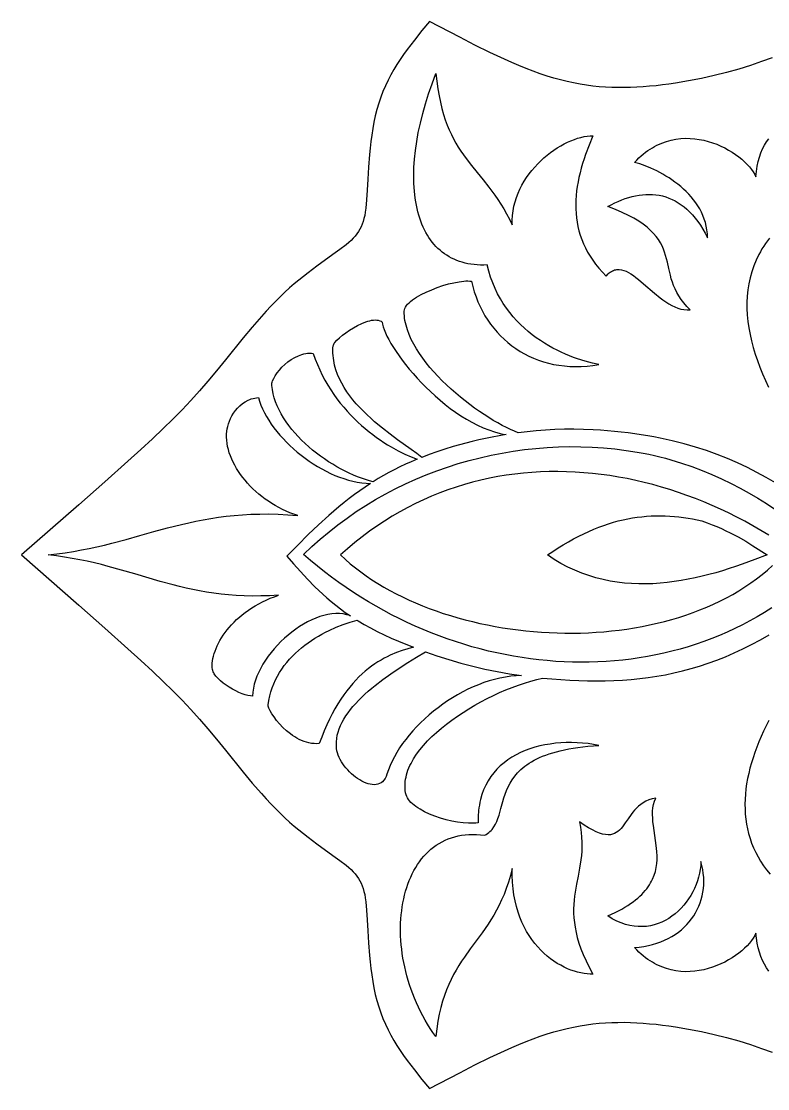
# Model space of a CAD drawing. Extents: x 1205 to 1306, y 664 to 686.
# Drawn here: x 1205.32 to 1220.69, y 663.79 to 685.79 of the extents above; entities that cross this region are included whole.
import ezdxf

# ---------------------------------------------------------------- set-up
doc = ezdxf.new("R2010")
doc.units = 0
doc.layers.add('LAYER_1', color=18, linetype='CONTINUOUS')

msp = doc.modelspace()

# ---------------------------------------------------------------- linework, layer by layer
at = {"layer": 'LAYER_1'}
for points in [[(1220.79, 685.04), (1220.568, 684.96), (1220.338, 684.882), (1220.097, 684.808), (1219.848, 684.738), (1219.591, 684.673), (1219.328, 684.615), (1219.062, 684.562), (1218.794, 684.517), (1218.66, 684.498), (1218.527, 684.48), (1218.394, 684.465), (1218.261, 684.452), (1218.13, 684.441), (1217.999, 684.433), (1217.869, 684.427), (1217.74, 684.424), (1217.61, 684.424), (1217.481, 684.428), (1217.352, 684.434), (1217.222, 684.444), (1217.092, 684.458), (1216.96, 684.475), (1216.828, 684.496), (1216.695, 684.521), (1216.561, 684.55), (1216.425, 684.584), (1216.288, 684.621), (1216.148, 684.664), (1216.007, 684.711), (1215.863, 684.763), (1215.718, 684.819), (1215.571, 684.879), (1215.423, 684.942), (1215.273, 685.009), (1214.97, 685.151), (1214.663, 685.303), (1214.352, 685.462), (1213.726, 685.791), (1213.569, 685.599), (1213.415, 685.406), (1213.266, 685.209), (1213.194, 685.108), (1213.124, 685.006), (1213.057, 684.902), (1212.993, 684.796), (1212.931, 684.688), (1212.873, 684.577), (1212.818, 684.463), (1212.768, 684.346), (1212.722, 684.227), (1212.68, 684.103), (1212.643, 683.976), (1212.611, 683.846), (1212.583, 683.714), (1212.558, 683.581), (1212.538, 683.446), (1212.52, 683.311), (1212.505, 683.177), (1212.492, 683.044), (1212.472, 682.785), (1212.457, 682.539), (1212.445, 682.313), (1212.431, 682.111), (1212.414, 681.938), (1212.404, 681.861), (1212.392, 681.79), (1212.377, 681.725), (1212.361, 681.664), (1212.341, 681.607), (1212.319, 681.554), (1212.294, 681.504), (1212.265, 681.456), (1212.233, 681.41), (1212.197, 681.365), (1212.156, 681.321), (1212.112, 681.277), (1212.062, 681.232), (1212.007, 681.186), (1211.882, 681.089), (1211.738, 680.985), (1211.408, 680.745), (1211.226, 680.609), (1211.037, 680.459), (1210.941, 680.379), (1210.844, 680.295), (1210.747, 680.207), (1210.65, 680.115), (1210.554, 680.019), (1210.457, 679.919), (1210.361, 679.815), (1210.266, 679.709), (1210.077, 679.49), (1209.889, 679.265), (1209.521, 678.811), (1209.341, 678.589), (1209.163, 678.376), (1208.988, 678.173), (1208.811, 677.978), (1208.63, 677.786), (1208.44, 677.593), (1208.237, 677.395), (1208.018, 677.188), (1207.778, 676.966), (1207.514, 676.727), (1207.037, 676.3), (1206.503, 675.828), (1205.319, 674.791), (1206.503, 673.754), (1207.037, 673.282), (1207.514, 672.855), (1207.778, 672.615), (1208.018, 672.394), (1208.237, 672.186), (1208.44, 671.988), (1208.63, 671.796), (1208.811, 671.604), (1208.988, 671.409), (1209.163, 671.206), (1209.341, 670.992), (1209.521, 670.771), (1209.889, 670.317), (1210.077, 670.091), (1210.266, 669.872), (1210.361, 669.766), (1210.457, 669.663), (1210.554, 669.563), (1210.65, 669.467), (1210.747, 669.375), (1210.844, 669.287), (1210.941, 669.203), (1211.037, 669.123), (1211.226, 668.973), (1211.408, 668.836), (1211.738, 668.597), (1211.882, 668.492), (1212.007, 668.395), (1212.062, 668.35), (1212.112, 668.305), (1212.156, 668.261), (1212.197, 668.216), (1212.233, 668.172), (1212.265, 668.126), (1212.294, 668.078), (1212.319, 668.027), (1212.341, 667.974), (1212.361, 667.918), (1212.377, 667.857), (1212.392, 667.791), (1212.404, 667.721), (1212.414, 667.644), (1212.431, 667.471), (1212.445, 667.269), (1212.457, 667.042), (1212.472, 666.797), (1212.492, 666.537), (1212.505, 666.405), (1212.52, 666.27), (1212.538, 666.136), (1212.558, 666.001), (1212.583, 665.867), (1212.611, 665.735), (1212.643, 665.605), (1212.68, 665.479), (1212.722, 665.355), (1212.768, 665.235), (1212.818, 665.119), (1212.873, 665.005), (1212.931, 664.894), (1212.993, 664.786), (1213.057, 664.68), (1213.124, 664.576), (1213.194, 664.474), (1213.266, 664.373), (1213.415, 664.176), (1213.569, 663.982), (1213.726, 663.791), (1214.352, 664.12), (1214.663, 664.279), (1214.97, 664.431), (1215.273, 664.573), (1215.423, 664.639), (1215.571, 664.703), (1215.718, 664.763), (1215.863, 664.818), (1216.007, 664.87), (1216.148, 664.918), (1216.288, 664.96), (1216.425, 664.998), (1216.561, 665.032), (1216.695, 665.061), (1216.828, 665.086), (1216.96, 665.107), (1217.092, 665.124), (1217.222, 665.138), (1217.352, 665.148), (1217.481, 665.154), (1217.61, 665.157), (1217.74, 665.158), (1217.869, 665.155), (1217.999, 665.149), (1218.13, 665.141), (1218.261, 665.13), (1218.394, 665.117), (1218.527, 665.102), (1218.66, 665.084), (1218.794, 665.065), (1219.062, 665.02), (1219.328, 664.967), (1219.591, 664.908), (1219.848, 664.844), (1220.097, 664.774), (1220.338, 664.7), (1220.568, 664.622), (1220.79, 664.542)], [(1220.855, 676.278), (1220.666, 676.388), (1220.474, 676.493), (1220.276, 676.594), (1220.074, 676.689), (1219.866, 676.779), (1219.652, 676.864), (1219.432, 676.943), (1219.205, 677.017), (1218.971, 677.084), (1218.729, 677.145), (1218.606, 677.173), (1218.48, 677.2), (1218.352, 677.225), (1218.222, 677.248), (1218.089, 677.27), (1217.955, 677.29), (1217.818, 677.308), (1217.679, 677.325), (1217.537, 677.339), (1217.393, 677.352), (1217.247, 677.363), (1217.097, 677.373), (1216.899, 677.381), (1216.702, 677.384), (1216.506, 677.383), (1216.311, 677.377), (1216.119, 677.366), (1215.928, 677.352), (1215.739, 677.333), (1215.552, 677.31), (1215.476, 677.341), (1215.396, 677.376), (1215.312, 677.417), (1215.225, 677.462), (1215.135, 677.512), (1215.042, 677.565), (1214.948, 677.623), (1214.852, 677.685), (1214.755, 677.751), (1214.657, 677.82), (1214.559, 677.892), (1214.461, 677.968), (1214.364, 678.046), (1214.268, 678.127), (1214.173, 678.21), (1214.08, 678.296), (1213.989, 678.384), (1213.902, 678.474), (1213.817, 678.565), (1213.736, 678.658), (1213.659, 678.752), (1213.587, 678.847), (1213.52, 678.943), (1213.457, 679.04), (1213.401, 679.138), (1213.351, 679.235), (1213.308, 679.333), (1213.272, 679.43), (1213.243, 679.528), (1213.222, 679.625), (1213.215, 679.673), (1213.21, 679.721), (1213.207, 679.768), (1213.206, 679.816), (1213.209, 679.844), (1213.218, 679.873), (1213.233, 679.902), (1213.253, 679.931), (1213.277, 679.96), (1213.306, 679.99), (1213.339, 680.019), (1213.376, 680.048), (1213.416, 680.076), (1213.46, 680.104), (1213.556, 680.159), (1213.66, 680.211), (1213.772, 680.26), (1213.887, 680.304), (1214.004, 680.343), (1214.119, 680.377), (1214.231, 680.404), (1214.337, 680.424), (1214.434, 680.437), (1214.478, 680.439), (1214.52, 680.44), (1214.558, 680.438), (1214.592, 680.434), (1214.619, 680.324), (1214.65, 680.217), (1214.686, 680.112), (1214.726, 680.01), (1214.77, 679.911), (1214.818, 679.815), (1214.87, 679.722), (1214.927, 679.633), (1214.987, 679.546), (1215.05, 679.464), (1215.118, 679.384), (1215.189, 679.309), (1215.263, 679.237), (1215.341, 679.168), (1215.422, 679.104), (1215.506, 679.044), (1215.593, 678.988), (1215.684, 678.936), (1215.777, 678.889), (1215.873, 678.846), (1215.972, 678.808), (1216.074, 678.774), (1216.178, 678.745), (1216.285, 678.721), (1216.394, 678.701), (1216.506, 678.687), (1216.619, 678.678), (1216.735, 678.675), (1216.853, 678.676), (1216.973, 678.684), (1217.095, 678.696), (1217.218, 678.715), (1217.082, 678.744), (1216.934, 678.784), (1216.777, 678.834), (1216.695, 678.863), (1216.612, 678.896), (1216.528, 678.931), (1216.442, 678.969), (1216.356, 679.011), (1216.27, 679.055), (1216.184, 679.104), (1216.098, 679.155), (1216.012, 679.21), (1215.927, 679.269), (1215.844, 679.331), (1215.761, 679.397), (1215.681, 679.467), (1215.602, 679.541), (1215.526, 679.619), (1215.452, 679.701), (1215.381, 679.788), (1215.313, 679.878), (1215.248, 679.973), (1215.187, 680.073), (1215.13, 680.177), (1215.078, 680.286), (1215.03, 680.399), (1214.987, 680.517), (1214.948, 680.641), (1214.916, 680.769), (1214.846, 680.767), (1214.777, 680.767), (1214.71, 680.77), (1214.645, 680.776), (1214.581, 680.784), (1214.519, 680.795), (1214.459, 680.808), (1214.4, 680.824), (1214.343, 680.842), (1214.287, 680.863), (1214.233, 680.886), (1214.181, 680.911), (1214.13, 680.938), (1214.081, 680.968), (1214.034, 681), (1213.988, 681.035), (1213.944, 681.071), (1213.902, 681.11), (1213.861, 681.151), (1213.822, 681.194), (1213.785, 681.239), (1213.749, 681.286), (1213.716, 681.335), (1213.683, 681.386), (1213.653, 681.439), (1213.624, 681.494), (1213.597, 681.551), (1213.572, 681.61), (1213.548, 681.67), (1213.527, 681.732), (1213.506, 681.797), (1213.488, 681.862), (1213.472, 681.93), (1213.457, 681.999), (1213.444, 682.07), (1213.432, 682.143), (1213.415, 682.293), (1213.405, 682.449), (1213.402, 682.611), (1213.407, 682.779), (1213.418, 682.952), (1213.437, 683.131), (1213.464, 683.314), (1213.497, 683.502), (1213.539, 683.695), (1213.587, 683.892), (1213.644, 684.093), (1213.707, 684.298), (1213.779, 684.506), (1213.858, 684.718), (1213.876, 684.555), (1213.898, 684.401), (1213.923, 684.257), (1213.951, 684.122), (1213.982, 683.994), (1214.016, 683.874), (1214.052, 683.761), (1214.092, 683.654), (1214.133, 683.553), (1214.177, 683.457), (1214.223, 683.366), (1214.271, 683.279), (1214.321, 683.196), (1214.373, 683.116), (1214.426, 683.039), (1214.48, 682.964), (1214.593, 682.817), (1214.71, 682.672), (1214.83, 682.525), (1214.952, 682.37), (1215.074, 682.205), (1215.135, 682.116), (1215.196, 682.023), (1215.256, 681.925), (1215.316, 681.822), (1215.375, 681.712), (1215.433, 681.596), (1215.433, 681.695), (1215.439, 681.792), (1215.45, 681.887), (1215.468, 681.98), (1215.491, 682.072), (1215.519, 682.161), (1215.552, 682.248), (1215.59, 682.333), (1215.632, 682.415), (1215.678, 682.495), (1215.727, 682.573), (1215.78, 682.647), (1215.836, 682.719), (1215.895, 682.788), (1215.956, 682.854), (1216.02, 682.917), (1216.085, 682.977), (1216.152, 683.034), (1216.221, 683.087), (1216.29, 683.137), (1216.36, 683.183), (1216.431, 683.226), (1216.501, 683.265), (1216.572, 683.3), (1216.642, 683.331), (1216.711, 683.358), (1216.779, 683.381), (1216.846, 683.4), (1216.911, 683.414), (1216.974, 683.424), (1217.035, 683.429), (1217.094, 683.43), (1217.014, 683.239), (1216.943, 683.049), (1216.911, 682.954), (1216.881, 682.859), (1216.853, 682.764), (1216.828, 682.669), (1216.806, 682.575), (1216.787, 682.481), (1216.771, 682.387), (1216.758, 682.294), (1216.749, 682.201), (1216.743, 682.108), (1216.74, 682.016), (1216.741, 681.924), (1216.746, 681.832), (1216.755, 681.741), (1216.768, 681.651), (1216.785, 681.561), (1216.807, 681.472), (1216.832, 681.383), (1216.863, 681.296), (1216.898, 681.208), (1216.938, 681.122), (1216.983, 681.036), (1217.034, 680.951), (1217.089, 680.866), (1217.15, 680.783), (1217.216, 680.7), (1217.288, 680.619), (1217.366, 680.538), (1217.408, 680.585), (1217.43, 680.604), (1217.452, 680.621), (1217.474, 680.636), (1217.496, 680.648), (1217.518, 680.658), (1217.541, 680.666), (1217.564, 680.672), (1217.586, 680.675), (1217.633, 680.677), (1217.68, 680.671), (1217.728, 680.658), (1217.777, 680.639), (1217.826, 680.614), (1217.877, 680.584), (1217.928, 680.55), (1217.979, 680.512), (1218.032, 680.471), (1218.139, 680.381), (1218.362, 680.188), (1218.478, 680.095), (1218.537, 680.051), (1218.596, 680.009), (1218.657, 679.971), (1218.718, 679.936), (1218.78, 679.906), (1218.842, 679.881), (1218.906, 679.861), (1218.969, 679.848), (1219.034, 679.841), (1219.1, 679.842), (1219.027, 679.915), (1218.964, 679.988), (1218.909, 680.06), (1218.861, 680.132), (1218.821, 680.204), (1218.786, 680.275), (1218.756, 680.346), (1218.731, 680.416), (1218.709, 680.486), (1218.69, 680.556), (1218.658, 680.693), (1218.627, 680.83), (1218.592, 680.964), (1218.571, 681.03), (1218.547, 681.097), (1218.518, 681.162), (1218.484, 681.227), (1218.444, 681.292), (1218.398, 681.356), (1218.344, 681.42), (1218.283, 681.483), (1218.212, 681.546), (1218.131, 681.608), (1218.041, 681.67), (1217.938, 681.731), (1217.824, 681.792), (1217.697, 681.853), (1217.556, 681.912), (1217.401, 681.972), (1217.472, 682.011), (1217.544, 682.047), (1217.616, 682.08), (1217.688, 682.11), (1217.759, 682.137), (1217.831, 682.16), (1217.902, 682.18), (1217.974, 682.196), (1218.045, 682.209), (1218.115, 682.218), (1218.185, 682.223), (1218.255, 682.225), (1218.324, 682.222), (1218.393, 682.216), (1218.46, 682.206), (1218.528, 682.191), (1218.594, 682.172), (1218.659, 682.149), (1218.724, 682.122), (1218.788, 682.09), (1218.85, 682.053), (1218.912, 682.012), (1218.972, 681.966), (1219.032, 681.916), (1219.09, 681.861), (1219.146, 681.8), (1219.201, 681.735), (1219.255, 681.664), (1219.308, 681.589), (1219.358, 681.508), (1219.407, 681.422), (1219.455, 681.33), (1219.452, 681.411), (1219.443, 681.491), (1219.43, 681.568), (1219.412, 681.643), (1219.388, 681.716), (1219.361, 681.787), (1219.33, 681.856), (1219.294, 681.923), (1219.255, 681.988), (1219.213, 682.051), (1219.167, 682.112), (1219.119, 682.171), (1219.068, 682.227), (1219.015, 682.282), (1218.96, 682.334), (1218.903, 682.385), (1218.844, 682.433), (1218.784, 682.479), (1218.723, 682.522), (1218.662, 682.564), (1218.599, 682.603), (1218.537, 682.64), (1218.412, 682.707), (1218.289, 682.765), (1218.17, 682.814), (1218.057, 682.854), (1217.953, 682.884), (1217.997, 682.931), (1218.041, 682.975), (1218.086, 683.016), (1218.132, 683.055), (1218.178, 683.092), (1218.225, 683.126), (1218.272, 683.158), (1218.319, 683.187), (1218.366, 683.214), (1218.414, 683.239), (1218.463, 683.262), (1218.511, 683.282), (1218.608, 683.317), (1218.706, 683.344), (1218.804, 683.363), (1218.902, 683.375), (1218.999, 683.38), (1219.096, 683.378), (1219.191, 683.371), (1219.286, 683.358), (1219.379, 683.339), (1219.47, 683.316), (1219.559, 683.288), (1219.646, 683.256), (1219.73, 683.22), (1219.811, 683.181), (1219.889, 683.138), (1219.963, 683.093), (1220.034, 683.046), (1220.1, 682.997), (1220.162, 682.947), (1220.22, 682.896), (1220.273, 682.843), (1220.32, 682.791), (1220.362, 682.739), (1220.398, 682.687), (1220.428, 682.636), (1220.452, 682.586), (1220.462, 682.697), (1220.477, 682.803), (1220.498, 682.902), (1220.523, 682.994), (1220.553, 683.081), (1220.587, 683.162), (1220.626, 683.237), (1220.669, 683.307), (1220.716, 683.37)], [(1220.73, 681.324), (1220.689, 681.269), (1220.649, 681.213), (1220.612, 681.157), (1220.577, 681.1), (1220.543, 681.043), (1220.512, 680.985), (1220.456, 680.868), (1220.407, 680.749), (1220.366, 680.628), (1220.332, 680.505), (1220.306, 680.381), (1220.286, 680.255), (1220.274, 680.127), (1220.268, 679.999), (1220.268, 679.869), (1220.275, 679.738), (1220.288, 679.605), (1220.307, 679.472), (1220.331, 679.339), (1220.362, 679.204), (1220.397, 679.069), (1220.438, 678.933), (1220.484, 678.797), (1220.534, 678.661), (1220.589, 678.524), (1220.649, 678.387), (1220.713, 678.251)], [(1220.78, 673.7), (1220.631, 673.607), (1220.48, 673.518), (1220.328, 673.433), (1220.174, 673.352), (1220.018, 673.275), (1219.861, 673.203), (1219.702, 673.134), (1219.542, 673.07), (1219.381, 673.01), (1219.218, 672.953), (1219.054, 672.901), (1218.889, 672.853), (1218.723, 672.809), (1218.556, 672.769), (1218.388, 672.732), (1218.219, 672.7), (1218.05, 672.671), (1217.88, 672.647), (1217.709, 672.626), (1217.537, 672.61), (1217.366, 672.597), (1217.193, 672.588), (1217.02, 672.582), (1216.847, 672.581), (1216.674, 672.583), (1216.501, 672.589), (1216.327, 672.599), (1216.154, 672.613), (1215.98, 672.63), (1215.807, 672.651), (1215.634, 672.676), (1215.461, 672.705), (1215.288, 672.737), (1215.116, 672.772), (1214.944, 672.812), (1214.773, 672.855), (1214.602, 672.901), (1214.432, 672.952), (1214.263, 673.005), (1214.094, 673.062), (1213.927, 673.123), (1213.76, 673.187), (1213.594, 673.255), (1213.429, 673.326), (1213.266, 673.401), (1213.104, 673.479), (1212.943, 673.561), (1212.783, 673.646), (1212.625, 673.734), (1212.468, 673.826), (1212.313, 673.921), (1212.159, 674.019), (1212.007, 674.121), (1211.857, 674.226), (1211.708, 674.334), (1211.562, 674.446), (1211.417, 674.561), (1211.275, 674.679), (1211.134, 674.8), (1211.304, 674.963), (1211.478, 675.119), (1211.657, 675.27), (1211.84, 675.414), (1212.028, 675.553), (1212.219, 675.686), (1212.415, 675.812), (1212.614, 675.933), (1212.817, 676.047), (1213.023, 676.156), (1213.232, 676.258), (1213.444, 676.354), (1213.659, 676.443), (1213.877, 676.527), (1214.097, 676.604), (1214.319, 676.675), (1214.543, 676.739), (1214.768, 676.797), (1214.996, 676.848), (1215.224, 676.893), (1215.454, 676.932), (1215.685, 676.963), (1215.917, 676.989), (1216.149, 677.007), (1216.382, 677.019), (1216.615, 677.024), (1216.848, 677.022), (1217.081, 677.014), (1217.313, 676.998), (1217.545, 676.976), (1217.777, 676.947), (1218.007, 676.911), (1218.126, 676.889), (1218.244, 676.866), (1218.36, 676.84), (1218.474, 676.813), (1218.588, 676.784), (1218.7, 676.753), (1218.919, 676.686), (1219.133, 676.613), (1219.342, 676.535), (1219.546, 676.45), (1219.745, 676.361), (1219.94, 676.266), (1220.129, 676.168), (1220.314, 676.065), (1220.494, 675.959), (1220.671, 675.85), (1220.843, 675.738)], [(1220.717, 675.201), (1220.554, 675.299), (1220.389, 675.394), (1220.224, 675.485), (1220.056, 675.573), (1219.888, 675.657), (1219.719, 675.737), (1219.548, 675.813), (1219.376, 675.886), (1219.204, 675.955), (1219.03, 676.02), (1218.856, 676.081), (1218.681, 676.139), (1218.505, 676.192), (1218.329, 676.241), (1218.152, 676.287), (1217.975, 676.328), (1217.797, 676.365), (1217.619, 676.398), (1217.441, 676.427), (1217.263, 676.452), (1217.084, 676.472), (1216.906, 676.488), (1216.727, 676.5), (1216.549, 676.508), (1216.371, 676.511), (1216.193, 676.509), (1216.015, 676.504), (1215.838, 676.493), (1215.662, 676.478), (1215.486, 676.459), (1215.31, 676.435), (1215.135, 676.406), (1214.961, 676.372), (1214.788, 676.334), (1214.616, 676.291), (1214.445, 676.243), (1214.274, 676.19), (1214.105, 676.133), (1213.937, 676.07), (1213.771, 676.003), (1213.605, 675.93), (1213.441, 675.853), (1213.279, 675.77), (1213.118, 675.682), (1212.959, 675.589), (1212.801, 675.491), (1212.645, 675.388), (1212.491, 675.279), (1212.339, 675.165), (1212.189, 675.046), (1212.041, 674.921), (1211.895, 674.791), (1211.994, 674.7), (1212.096, 674.611), (1212.202, 674.525), (1212.312, 674.441), (1212.425, 674.36), (1212.542, 674.281), (1212.662, 674.205), (1212.785, 674.131), (1212.911, 674.06), (1213.04, 673.992), (1213.171, 673.926), (1213.305, 673.863), (1213.442, 673.803), (1213.581, 673.745), (1213.722, 673.69), (1213.866, 673.638), (1214.012, 673.588), (1214.159, 673.541), (1214.308, 673.497), (1214.459, 673.456), (1214.611, 673.417), (1214.765, 673.382), (1214.92, 673.349), (1215.077, 673.319), (1215.234, 673.292), (1215.392, 673.268), (1215.551, 673.246), (1215.711, 673.228), (1215.872, 673.213), (1216.032, 673.2), (1216.194, 673.191), (1216.355, 673.184), (1216.516, 673.181), (1216.678, 673.181), (1216.839, 673.183), (1217, 673.189), (1217.16, 673.198), (1217.32, 673.21), (1217.48, 673.225), (1217.638, 673.244), (1217.796, 673.265), (1217.953, 673.29), (1218.108, 673.318), (1218.263, 673.349), (1218.416, 673.383), (1218.567, 673.421), (1218.717, 673.461), (1218.865, 673.506), (1219.011, 673.553), (1219.156, 673.604), (1219.298, 673.658), (1219.438, 673.716), (1219.576, 673.777), (1219.711, 673.841), (1219.843, 673.909), (1219.973, 673.98), (1220.1, 674.054), (1220.224, 674.133), (1220.345, 674.214), (1220.463, 674.299), (1220.578, 674.388), (1220.689, 674.48), (1220.797, 674.576)], [(1220.719, 666.212), (1220.671, 666.281), (1220.628, 666.355), (1220.588, 666.433), (1220.553, 666.516), (1220.523, 666.603), (1220.498, 666.694), (1220.477, 666.79), (1220.462, 666.891), (1220.452, 666.996), (1220.428, 666.946), (1220.398, 666.895), (1220.362, 666.843), (1220.32, 666.791), (1220.273, 666.738), (1220.22, 666.686), (1220.162, 666.635), (1220.1, 666.584), (1220.034, 666.535), (1219.963, 666.488), (1219.889, 666.443), (1219.811, 666.401), (1219.73, 666.362), (1219.646, 666.326), (1219.559, 666.294), (1219.47, 666.266), (1219.379, 666.243), (1219.286, 666.224), (1219.191, 666.211), (1219.096, 666.203), (1218.999, 666.202), (1218.902, 666.207), (1218.804, 666.219), (1218.706, 666.238), (1218.608, 666.265), (1218.511, 666.3), (1218.463, 666.32), (1218.414, 666.343), (1218.366, 666.368), (1218.319, 666.395), (1218.272, 666.424), (1218.225, 666.456), (1218.178, 666.49), (1218.132, 666.526), (1218.086, 666.565), (1218.041, 666.607), (1217.997, 666.651), (1217.953, 666.698), (1218.05, 666.708), (1218.144, 666.722), (1218.236, 666.74), (1218.324, 666.761), (1218.41, 666.787), (1218.492, 666.817), (1218.571, 666.85), (1218.647, 666.887), (1218.719, 666.927), (1218.788, 666.97), (1218.854, 667.016), (1218.916, 667.065), (1218.974, 667.117), (1219.029, 667.172), (1219.08, 667.229), (1219.127, 667.289), (1219.17, 667.351), (1219.21, 667.415), (1219.245, 667.481), (1219.277, 667.55), (1219.304, 667.62), (1219.327, 667.691), (1219.346, 667.764), (1219.361, 667.839), (1219.371, 667.915), (1219.377, 667.992), (1219.379, 668.07), (1219.376, 668.149), (1219.368, 668.228), (1219.356, 668.309), (1219.339, 668.39), (1219.318, 668.471), (1219.314, 668.391), (1219.305, 668.311), (1219.291, 668.232), (1219.272, 668.152), (1219.249, 668.074), (1219.22, 667.997), (1219.188, 667.92), (1219.151, 667.846), (1219.11, 667.774), (1219.065, 667.703), (1219.017, 667.636), (1218.965, 667.571), (1218.909, 667.51), (1218.85, 667.452), (1218.788, 667.397), (1218.723, 667.347), (1218.655, 667.301), (1218.584, 667.26), (1218.511, 667.224), (1218.436, 667.194), (1218.358, 667.169), (1218.278, 667.149), (1218.196, 667.136), (1218.113, 667.13), (1218.028, 667.13), (1217.941, 667.138), (1217.853, 667.153), (1217.765, 667.175), (1217.675, 667.206), (1217.584, 667.245), (1217.493, 667.293), (1217.401, 667.35), (1217.553, 667.421), (1217.623, 667.457), (1217.69, 667.494), (1217.753, 667.53), (1217.812, 667.567), (1217.868, 667.605), (1217.921, 667.642), (1217.97, 667.68), (1218.016, 667.718), (1218.059, 667.756), (1218.099, 667.795), (1218.136, 667.834), (1218.17, 667.872), (1218.202, 667.912), (1218.231, 667.951), (1218.257, 667.99), (1218.282, 668.03), (1218.303, 668.069), (1218.323, 668.109), (1218.355, 668.189), (1218.38, 668.269), (1218.398, 668.349), (1218.409, 668.43), (1218.415, 668.51), (1218.416, 668.59), (1218.413, 668.671), (1218.406, 668.75), (1218.386, 668.909), (1218.34, 669.218), (1218.331, 669.293), (1218.325, 669.367), (1218.322, 669.439), (1218.324, 669.511), (1218.33, 669.581), (1218.342, 669.649), (1218.361, 669.716), (1218.387, 669.781), (1218.314, 669.764), (1218.247, 669.741), (1218.187, 669.714), (1218.131, 669.683), (1218.08, 669.649), (1218.034, 669.612), (1217.991, 669.572), (1217.952, 669.53), (1217.915, 669.487), (1217.881, 669.443), (1217.819, 669.355), (1217.761, 669.269), (1217.704, 669.19), (1217.674, 669.154), (1217.643, 669.122), (1217.61, 669.093), (1217.575, 669.069), (1217.538, 669.049), (1217.497, 669.034), (1217.453, 669.026), (1217.405, 669.023), (1217.352, 669.027), (1217.294, 669.039), (1217.231, 669.058), (1217.162, 669.086), (1217.086, 669.123), (1217.004, 669.169), (1216.914, 669.224), (1216.817, 669.29), (1216.838, 669.18), (1216.852, 669.074), (1216.862, 668.972), (1216.866, 668.874), (1216.866, 668.779), (1216.863, 668.686), (1216.856, 668.596), (1216.846, 668.508), (1216.82, 668.338), (1216.79, 668.172), (1216.758, 668.008), (1216.729, 667.843), (1216.717, 667.759), (1216.707, 667.674), (1216.701, 667.587), (1216.697, 667.499), (1216.697, 667.407), (1216.702, 667.314), (1216.711, 667.217), (1216.725, 667.117), (1216.746, 667.013), (1216.772, 666.905), (1216.806, 666.792), (1216.847, 666.675), (1216.895, 666.553), (1216.953, 666.425), (1217.018, 666.292), (1217.094, 666.152), (1217.035, 666.152), (1216.974, 666.156), (1216.911, 666.164), (1216.846, 666.176), (1216.779, 666.192), (1216.711, 666.212), (1216.642, 666.236), (1216.572, 666.264), (1216.501, 666.296), (1216.431, 666.333), (1216.36, 666.374), (1216.29, 666.419), (1216.221, 666.469), (1216.152, 666.523), (1216.085, 666.582), (1216.02, 666.645), (1215.956, 666.713), (1215.895, 666.786), (1215.836, 666.864), (1215.78, 666.946), (1215.727, 667.033), (1215.678, 667.125), (1215.632, 667.222), (1215.59, 667.324), (1215.552, 667.431), (1215.519, 667.544), (1215.491, 667.661), (1215.468, 667.784), (1215.45, 667.912), (1215.439, 668.045), (1215.433, 668.184), (1215.433, 668.328), (1215.396, 668.183), (1215.354, 668.047), (1215.31, 667.918), (1215.263, 667.796), (1215.213, 667.681), (1215.161, 667.571), (1215.106, 667.467), (1215.05, 667.368), (1214.992, 667.272), (1214.933, 667.181), (1214.813, 667.005), (1214.568, 666.671), (1214.448, 666.503), (1214.389, 666.416), (1214.332, 666.328), (1214.277, 666.236), (1214.224, 666.141), (1214.173, 666.041), (1214.124, 665.937), (1214.078, 665.828), (1214.036, 665.713), (1213.996, 665.591), (1213.96, 665.462), (1213.928, 665.325), (1213.9, 665.181), (1213.877, 665.027), (1213.858, 664.864), (1213.799, 664.948), (1213.743, 665.033), (1213.689, 665.119), (1213.637, 665.206), (1213.589, 665.294), (1213.542, 665.383), (1213.498, 665.473), (1213.457, 665.563), (1213.419, 665.654), (1213.382, 665.745), (1213.348, 665.837), (1213.317, 665.929), (1213.288, 666.021), (1213.262, 666.114), (1213.238, 666.206), (1213.217, 666.299), (1213.197, 666.391), (1213.181, 666.483), (1213.167, 666.575), (1213.155, 666.667), (1213.145, 666.758), (1213.138, 666.848), (1213.133, 666.938), (1213.131, 667.027), (1213.131, 667.115), (1213.133, 667.203), (1213.138, 667.289), (1213.145, 667.374), (1213.154, 667.459), (1213.166, 667.542), (1213.18, 667.623), (1213.196, 667.704), (1213.214, 667.782), (1213.235, 667.86), (1213.258, 667.935), (1213.283, 668.009), (1213.311, 668.081), (1213.341, 668.151), (1213.372, 668.219), (1213.407, 668.285), (1213.443, 668.348), (1213.481, 668.41), (1213.522, 668.469), (1213.565, 668.525), (1213.61, 668.58), (1213.657, 668.631), (1213.707, 668.68), (1213.758, 668.726), (1213.812, 668.769), (1213.867, 668.809), (1213.925, 668.846), (1213.985, 668.88), (1214.047, 668.911), (1214.111, 668.939), (1214.177, 668.963), (1214.246, 668.983), (1214.316, 669), (1214.388, 669.014), (1214.462, 669.023), (1214.539, 669.029), (1214.617, 669.031), (1214.698, 669.029), (1214.78, 669.023), (1214.864, 669.013), (1214.894, 669.03), (1214.923, 669.048), (1214.949, 669.068), (1214.973, 669.089), (1214.995, 669.112), (1215.016, 669.136), (1215.053, 669.186), (1215.086, 669.241), (1215.113, 669.3), (1215.138, 669.362), (1215.159, 669.427), (1215.199, 669.565), (1215.238, 669.711), (1215.261, 669.785), (1215.286, 669.86), (1215.314, 669.936), (1215.347, 670.011), (1215.386, 670.085), (1215.431, 670.159), (1215.483, 670.231), (1215.543, 670.302), (1215.577, 670.336), (1215.612, 670.37), (1215.651, 670.404), (1215.691, 670.436), (1215.735, 670.468), (1215.781, 670.499), (1215.83, 670.529), (1215.883, 670.559), (1215.938, 670.587), (1215.996, 670.615), (1216.058, 670.641), (1216.124, 670.666), (1216.193, 670.69), (1216.265, 670.713), (1216.342, 670.735), (1216.422, 670.756), (1216.506, 670.775), (1216.595, 670.793), (1216.687, 670.809), (1216.784, 670.824), (1216.886, 670.837), (1216.992, 670.849), (1217.103, 670.859), (1217.218, 670.867), (1217.106, 670.886), (1216.994, 670.902), (1216.881, 670.913), (1216.768, 670.921), (1216.655, 670.924), (1216.543, 670.923), (1216.432, 670.918), (1216.322, 670.909), (1216.213, 670.895), (1216.106, 670.877), (1216.001, 670.854), (1215.898, 670.828), (1215.797, 670.796), (1215.699, 670.76), (1215.605, 670.72), (1215.513, 670.674), (1215.425, 670.624), (1215.342, 670.57), (1215.262, 670.51), (1215.186, 670.446), (1215.116, 670.376), (1215.05, 670.302), (1214.99, 670.223), (1214.935, 670.138), (1214.886, 670.048), (1214.843, 669.953), (1214.806, 669.853), (1214.777, 669.748), (1214.764, 669.693), (1214.754, 669.637), (1214.745, 669.58), (1214.738, 669.521), (1214.73, 669.399), (1214.729, 669.272), (1214.683, 669.266), (1214.634, 669.262), (1214.583, 669.26), (1214.531, 669.26), (1214.421, 669.267), (1214.307, 669.282), (1214.189, 669.303), (1214.071, 669.331), (1213.954, 669.366), (1213.84, 669.405), (1213.73, 669.449), (1213.627, 669.498), (1213.532, 669.55), (1213.488, 669.577), (1213.447, 669.605), (1213.409, 669.634), (1213.374, 669.663), (1213.343, 669.692), (1213.315, 669.722), (1213.292, 669.753), (1213.272, 669.783), (1213.257, 669.814), (1213.247, 669.845), (1213.236, 669.89), (1213.229, 669.936), (1213.224, 669.982), (1213.223, 670.028), (1213.224, 670.074), (1213.227, 670.121), (1213.234, 670.168), (1213.243, 670.214), (1213.254, 670.261), (1213.268, 670.308), (1213.284, 670.355), (1213.303, 670.402), (1213.324, 670.449), (1213.347, 670.496), (1213.4, 670.59), (1213.46, 670.683), (1213.529, 670.775), (1213.605, 670.867), (1213.688, 670.958), (1213.777, 671.047), (1213.872, 671.135), (1213.972, 671.222), (1214.078, 671.306), (1214.188, 671.389), (1214.301, 671.469), (1214.419, 671.547), (1214.539, 671.623), (1214.663, 671.695), (1214.788, 671.765), (1214.915, 671.831), (1215.043, 671.894), (1215.172, 671.954), (1215.301, 672.009), (1215.43, 672.061), (1215.559, 672.108), (1215.686, 672.151), (1215.812, 672.19), (1215.935, 672.224), (1216.057, 672.252), (1216.245, 672.236), (1216.432, 672.222), (1216.617, 672.21), (1216.801, 672.202), (1216.983, 672.197), (1217.165, 672.195), (1217.345, 672.197), (1217.525, 672.203), (1217.703, 672.212), (1217.881, 672.226), (1218.059, 672.244), (1218.235, 672.266), (1218.412, 672.293), (1218.588, 672.324), (1218.764, 672.361), (1218.94, 672.403), (1219.117, 672.45), (1219.293, 672.502), (1219.47, 672.561), (1219.647, 672.625), (1219.824, 672.695), (1220.003, 672.772), (1220.182, 672.855), (1220.362, 672.945), (1220.543, 673.041), (1220.725, 673.144)], [(1220.717, 671.377), (1220.662, 671.268), (1220.609, 671.158), (1220.559, 671.049), (1220.513, 670.94), (1220.469, 670.831), (1220.429, 670.722), (1220.392, 670.613), (1220.359, 670.505), (1220.329, 670.397), (1220.303, 670.289), (1220.28, 670.182), (1220.261, 670.075), (1220.246, 669.969), (1220.236, 669.864), (1220.229, 669.759), (1220.226, 669.654), (1220.228, 669.551), (1220.233, 669.448), (1220.244, 669.347), (1220.258, 669.246), (1220.278, 669.146), (1220.302, 669.047), (1220.331, 668.949), (1220.364, 668.852), (1220.403, 668.757), (1220.447, 668.662), (1220.495, 668.569), (1220.549, 668.477), (1220.609, 668.387), (1220.673, 668.298), (1220.743, 668.21)]]:
    msp.add_lwpolyline(points, dxfattribs=at)
for points in [[(1213.568, 676.804), (1213.469, 676.881), (1213.35, 676.967), (1213.069, 677.168), (1212.915, 677.283), (1212.756, 677.407), (1212.596, 677.539), (1212.517, 677.609), (1212.44, 677.681), (1212.364, 677.755), (1212.29, 677.831), (1212.219, 677.909), (1212.151, 677.989), (1212.086, 678.072), (1212.026, 678.156), (1211.969, 678.242), (1211.918, 678.33), (1211.873, 678.421), (1211.833, 678.513), (1211.799, 678.607), (1211.773, 678.703), (1211.753, 678.801), (1211.746, 678.85), (1211.741, 678.9), (1211.739, 678.951), (1211.738, 679.002), (1211.739, 679.053), (1211.743, 679.105), (1211.747, 679.119), (1211.754, 679.136), (1211.765, 679.154), (1211.78, 679.174), (1211.82, 679.219), (1211.872, 679.268), (1211.934, 679.32), (1212.004, 679.373), (1212.081, 679.425), (1212.162, 679.475), (1212.246, 679.522), (1212.33, 679.562), (1212.414, 679.595), (1212.455, 679.609), (1212.495, 679.619), (1212.534, 679.628), (1212.571, 679.633), (1212.607, 679.635), (1212.641, 679.634), (1212.673, 679.629), (1212.703, 679.621), (1212.73, 679.609), (1212.755, 679.593), (1212.76, 679.547), (1212.772, 679.495), (1212.792, 679.436), (1212.818, 679.373), (1212.85, 679.303), (1212.888, 679.23), (1212.933, 679.152), (1212.983, 679.07), (1213.038, 678.985), (1213.099, 678.898), (1213.165, 678.808), (1213.235, 678.716), (1213.31, 678.624), (1213.39, 678.53), (1213.474, 678.437), (1213.561, 678.343), (1213.652, 678.25), (1213.747, 678.158), (1213.844, 678.069), (1213.945, 677.981), (1214.049, 677.896), (1214.155, 677.814), (1214.263, 677.735), (1214.374, 677.661), (1214.486, 677.591), (1214.6, 677.527), (1214.715, 677.468), (1214.832, 677.415), (1214.949, 677.369), (1215.067, 677.329), (1215.186, 677.298), (1215.245, 677.285), (1215.305, 677.274), (1215.161, 677.249), (1215.019, 677.223), (1214.88, 677.195), (1214.742, 677.164), (1214.607, 677.132), (1214.474, 677.098), (1214.344, 677.063), (1214.216, 677.026), (1214.046, 676.974), (1213.881, 676.919), (1213.722, 676.863)], [(1212.567, 676.301), (1212.489, 676.321), (1212.409, 676.344), (1212.327, 676.372), (1212.244, 676.403), (1212.16, 676.438), (1212.075, 676.476), (1211.99, 676.517), (1211.904, 676.562), (1211.819, 676.61), (1211.733, 676.661), (1211.648, 676.714), (1211.564, 676.77), (1211.482, 676.829), (1211.4, 676.891), (1211.32, 676.955), (1211.242, 677.021), (1211.167, 677.089), (1211.093, 677.159), (1211.023, 677.232), (1210.955, 677.306), (1210.891, 677.381), (1210.83, 677.458), (1210.774, 677.537), (1210.721, 677.617), (1210.672, 677.698), (1210.629, 677.78), (1210.59, 677.863), (1210.557, 677.947), (1210.529, 678.031), (1210.506, 678.116), (1210.49, 678.202), (1210.48, 678.288), (1210.48, 678.308), (1210.482, 678.33), (1210.488, 678.353), (1210.495, 678.378), (1210.518, 678.43), (1210.549, 678.486), (1210.588, 678.544), (1210.635, 678.602), (1210.688, 678.66), (1210.747, 678.717), (1210.811, 678.77), (1210.879, 678.819), (1210.95, 678.862), (1211.025, 678.898), (1211.062, 678.913), (1211.1, 678.926), (1211.139, 678.936), (1211.177, 678.944), (1211.216, 678.949), (1211.255, 678.952), (1211.293, 678.951), (1211.331, 678.947), (1211.372, 678.829), (1211.417, 678.715), (1211.466, 678.605), (1211.518, 678.497), (1211.573, 678.393), (1211.631, 678.292), (1211.692, 678.195), (1211.755, 678.1), (1211.821, 678.009), (1211.889, 677.921), (1211.959, 677.837), (1212.03, 677.755), (1212.103, 677.677), (1212.177, 677.602), (1212.252, 677.53), (1212.328, 677.461), (1212.404, 677.395), (1212.481, 677.332), (1212.558, 677.273), (1212.635, 677.216), (1212.711, 677.162), (1212.787, 677.112), (1212.863, 677.064), (1212.937, 677.019), (1213.082, 676.939), (1213.221, 676.87), (1213.352, 676.812), (1213.473, 676.766), (1213.35, 676.714), (1213.23, 676.66), (1213.114, 676.605), (1213, 676.547), (1212.888, 676.489), (1212.779, 676.428), (1212.672, 676.366)], [(1210.618, 673.962), (1210.432, 673.951), (1210.251, 673.946), (1210.077, 673.945), (1209.908, 673.948), (1209.745, 673.956), (1209.586, 673.968), (1209.432, 673.984), (1209.282, 674.003), (1209.136, 674.026), (1208.992, 674.051), (1208.852, 674.079), (1208.714, 674.109), (1208.578, 674.141), (1208.444, 674.175), (1208.179, 674.248), (1207.653, 674.403), (1207.385, 674.481), (1207.109, 674.557), (1206.968, 674.593), (1206.823, 674.628), (1206.675, 674.661), (1206.524, 674.692), (1206.368, 674.721), (1206.207, 674.747), (1206.041, 674.771), (1205.87, 674.791), (1206.05, 674.812), (1206.224, 674.837), (1206.394, 674.864), (1206.558, 674.894), (1206.719, 674.926), (1206.876, 674.961), (1207.029, 674.997), (1207.18, 675.034), (1207.475, 675.112), (1207.762, 675.192), (1208.047, 675.272), (1208.332, 675.35), (1208.62, 675.423), (1208.767, 675.457), (1208.915, 675.489), (1209.066, 675.519), (1209.22, 675.546), (1209.378, 675.57), (1209.539, 675.591), (1209.704, 675.608), (1209.874, 675.621), (1210.049, 675.631), (1210.23, 675.636), (1210.416, 675.637), (1210.609, 675.632), (1210.808, 675.622), (1211.014, 675.607), (1210.933, 675.633), (1210.853, 675.663), (1210.775, 675.695), (1210.698, 675.73), (1210.623, 675.768), (1210.549, 675.809), (1210.477, 675.852), (1210.407, 675.898), (1210.34, 675.945), (1210.274, 675.995), (1210.21, 676.047), (1210.149, 676.1), (1210.09, 676.155), (1210.033, 676.212), (1209.979, 676.27), (1209.928, 676.33), (1209.879, 676.39), (1209.834, 676.452), (1209.791, 676.514), (1209.752, 676.577), (1209.715, 676.641), (1209.682, 676.705), (1209.652, 676.769), (1209.626, 676.834), (1209.603, 676.899), (1209.584, 676.964), (1209.568, 677.028), (1209.556, 677.092), (1209.549, 677.156), (1209.545, 677.219), (1209.546, 677.281), (1209.55, 677.343), (1209.557, 677.39), (1209.569, 677.44), (1209.584, 677.493), (1209.605, 677.548), (1209.629, 677.604), (1209.658, 677.66), (1209.692, 677.715), (1209.73, 677.768), (1209.772, 677.819), (1209.82, 677.867), (1209.872, 677.911), (1209.928, 677.949), (1209.99, 677.982), (1210.023, 677.996), (1210.056, 678.008), (1210.092, 678.018), (1210.128, 678.026), (1210.165, 678.032), (1210.204, 678.036), (1210.227, 677.959), (1210.255, 677.881), (1210.288, 677.802), (1210.326, 677.724), (1210.369, 677.646), (1210.416, 677.568), (1210.467, 677.491), (1210.522, 677.414), (1210.581, 677.338), (1210.643, 677.263), (1210.709, 677.19), (1210.778, 677.118), (1210.85, 677.047), (1210.924, 676.979), (1211.002, 676.912), (1211.081, 676.848), (1211.163, 676.786), (1211.247, 676.726), (1211.332, 676.669), (1211.419, 676.615), (1211.507, 676.565), (1211.597, 676.517), (1211.688, 676.473), (1211.779, 676.433), (1211.871, 676.397), (1211.963, 676.365), (1212.055, 676.336), (1212.147, 676.313), (1212.239, 676.294), (1212.331, 676.28), (1212.422, 676.27), (1212.512, 676.266), (1212.4, 676.192), (1212.289, 676.116), (1212.18, 676.037), (1212.073, 675.956), (1211.966, 675.872), (1211.86, 675.786), (1211.755, 675.697), (1211.65, 675.605), (1211.44, 675.414), (1211.228, 675.211), (1211.012, 674.996), (1210.79, 674.769), (1210.928, 674.609), (1211.069, 674.45), (1211.214, 674.292), (1211.366, 674.136), (1211.446, 674.059), (1211.529, 673.982), (1211.614, 673.906), (1211.703, 673.83), (1211.795, 673.755), (1211.892, 673.682), (1211.992, 673.609), (1212.097, 673.537), (1212.062, 673.549), (1212.025, 673.56), (1211.951, 673.575), (1211.875, 673.583), (1211.796, 673.584), (1211.716, 673.578), (1211.634, 673.565), (1211.551, 673.546), (1211.468, 673.521), (1211.384, 673.49), (1211.3, 673.454), (1211.216, 673.413), (1211.133, 673.367), (1211.051, 673.316), (1210.97, 673.261), (1210.89, 673.202), (1210.813, 673.14), (1210.737, 673.074), (1210.664, 673.005), (1210.594, 672.933), (1210.527, 672.859), (1210.463, 672.783), (1210.403, 672.704), (1210.347, 672.625), (1210.296, 672.543), (1210.249, 672.461), (1210.208, 672.378), (1210.171, 672.295), (1210.141, 672.211), (1210.116, 672.128), (1210.098, 672.045), (1210.086, 671.963), (1210.081, 671.882), (1210.036, 671.885), (1209.985, 671.894), (1209.927, 671.91), (1209.866, 671.932), (1209.801, 671.959), (1209.734, 671.99), (1209.667, 672.026), (1209.601, 672.065), (1209.537, 672.106), (1209.476, 672.15), (1209.42, 672.196), (1209.37, 672.243), (1209.328, 672.29), (1209.294, 672.338), (1209.281, 672.361), (1209.27, 672.384), (1209.262, 672.408), (1209.257, 672.43), (1209.253, 672.473), (1209.251, 672.517), (1209.253, 672.563), (1209.258, 672.61), (1209.266, 672.659), (1209.277, 672.709), (1209.292, 672.76), (1209.309, 672.812), (1209.33, 672.865), (1209.353, 672.919), (1209.38, 672.973), (1209.409, 673.027), (1209.442, 673.082), (1209.478, 673.136), (1209.516, 673.191), (1209.558, 673.245), (1209.603, 673.299), (1209.65, 673.353), (1209.701, 673.406), (1209.754, 673.458), (1209.811, 673.509), (1209.87, 673.558), (1209.932, 673.607), (1209.997, 673.654), (1210.065, 673.7), (1210.135, 673.743), (1210.209, 673.785), (1210.285, 673.825), (1210.364, 673.863), (1210.446, 673.899), (1210.531, 673.932)], [(1219.336, 675.494), (1219.445, 675.455), (1219.548, 675.415), (1219.647, 675.375), (1219.741, 675.334), (1219.832, 675.292), (1219.919, 675.249), (1220.085, 675.163), (1220.241, 675.074), (1220.39, 674.983), (1220.682, 674.796), (1220.429, 674.697), (1220.167, 674.601), (1220.033, 674.555), (1219.898, 674.51), (1219.761, 674.467), (1219.623, 674.426), (1219.483, 674.388), (1219.343, 674.352), (1219.201, 674.32), (1219.058, 674.29), (1218.914, 674.264), (1218.769, 674.242), (1218.624, 674.224), (1218.478, 674.209), (1218.331, 674.2), (1218.185, 674.195), (1218.038, 674.196), (1217.891, 674.202), (1217.743, 674.213), (1217.596, 674.231), (1217.45, 674.254), (1217.303, 674.285), (1217.157, 674.321), (1217.011, 674.365), (1216.866, 674.416), (1216.722, 674.475), (1216.579, 674.542), (1216.436, 674.616), (1216.295, 674.699), (1216.225, 674.744), (1216.155, 674.791), (1216.266, 674.865), (1216.375, 674.936), (1216.483, 675.002), (1216.591, 675.065), (1216.697, 675.124), (1216.803, 675.179), (1216.907, 675.23), (1217.011, 675.278), (1217.114, 675.322), (1217.216, 675.363), (1217.317, 675.4), (1217.418, 675.434), (1217.517, 675.465), (1217.617, 675.492), (1217.715, 675.516), (1217.813, 675.537), (1217.911, 675.555), (1218.008, 675.569), (1218.105, 675.581), (1218.201, 675.59), (1218.297, 675.596), (1218.392, 675.6), (1218.487, 675.6), (1218.582, 675.598), (1218.677, 675.594), (1218.772, 675.587), (1218.866, 675.577), (1218.96, 675.565), (1219.054, 675.551), (1219.148, 675.534), (1219.242, 675.515)], [(1213.395, 672.888), (1213.283, 672.858), (1213.165, 672.822), (1213.044, 672.778), (1212.919, 672.725), (1212.856, 672.695), (1212.792, 672.662), (1212.728, 672.626), (1212.663, 672.587), (1212.598, 672.545), (1212.533, 672.499), (1212.468, 672.45), (1212.404, 672.397), (1212.339, 672.34), (1212.274, 672.278), (1212.21, 672.213), (1212.147, 672.143), (1212.083, 672.069), (1212.021, 671.99), (1211.96, 671.906), (1211.899, 671.817), (1211.839, 671.723), (1211.78, 671.623), (1211.723, 671.518), (1211.667, 671.407), (1211.612, 671.29), (1211.559, 671.167), (1211.507, 671.038), (1211.457, 670.902), (1211.402, 670.9), (1211.349, 670.902), (1211.296, 670.908), (1211.244, 670.918), (1211.192, 670.931), (1211.142, 670.948), (1211.093, 670.967), (1211.044, 670.99), (1210.997, 671.015), (1210.951, 671.042), (1210.907, 671.071), (1210.864, 671.102), (1210.782, 671.168), (1210.706, 671.238), (1210.637, 671.31), (1210.576, 671.382), (1210.524, 671.452), (1210.48, 671.518), (1210.445, 671.579), (1210.42, 671.631), (1210.406, 671.673), (1210.403, 671.69), (1210.403, 671.703), (1210.417, 671.795), (1210.436, 671.885), (1210.459, 671.972), (1210.487, 672.056), (1210.519, 672.138), (1210.555, 672.217), (1210.595, 672.294), (1210.638, 672.369), (1210.685, 672.441), (1210.735, 672.51), (1210.788, 672.577), (1210.844, 672.642), (1210.903, 672.704), (1210.964, 672.764), (1211.027, 672.822), (1211.092, 672.877), (1211.158, 672.93), (1211.227, 672.98), (1211.296, 673.028), (1211.367, 673.074), (1211.439, 673.118), (1211.512, 673.159), (1211.585, 673.198), (1211.658, 673.235), (1211.805, 673.302), (1211.951, 673.36), (1212.095, 673.409), (1212.234, 673.449), (1212.257, 673.435), (1212.383, 673.361), (1212.514, 673.288), (1212.651, 673.217), (1212.792, 673.147), (1212.937, 673.08), (1213.086, 673.014), (1213.239, 672.95)], [(1215.623, 672.304), (1215.513, 672.3), (1215.402, 672.29), (1215.29, 672.275), (1215.179, 672.254), (1215.067, 672.228), (1214.956, 672.196), (1214.845, 672.16), (1214.735, 672.118), (1214.626, 672.073), (1214.518, 672.022), (1214.411, 671.968), (1214.306, 671.91), (1214.202, 671.849), (1214.101, 671.783), (1214.001, 671.715), (1213.904, 671.644), (1213.81, 671.57), (1213.718, 671.493), (1213.63, 671.414), (1213.544, 671.333), (1213.462, 671.25), (1213.384, 671.165), (1213.31, 671.079), (1213.24, 670.991), (1213.174, 670.902), (1213.112, 670.813), (1213.056, 670.723), (1213.004, 670.632), (1212.957, 670.542), (1212.916, 670.451), (1212.88, 670.361), (1212.851, 670.271), (1212.833, 670.223), (1212.813, 670.182), (1212.788, 670.147), (1212.761, 670.118), (1212.731, 670.095), (1212.698, 670.078), (1212.663, 670.065), (1212.626, 670.058), (1212.588, 670.056), (1212.547, 670.058), (1212.506, 670.065), (1212.463, 670.075), (1212.42, 670.09), (1212.376, 670.109), (1212.332, 670.13), (1212.289, 670.155), (1212.245, 670.183), (1212.202, 670.214), (1212.16, 670.247), (1212.119, 670.283), (1212.08, 670.32), (1212.042, 670.36), (1212.006, 670.401), (1211.972, 670.443), (1211.941, 670.486), (1211.912, 670.53), (1211.887, 670.575), (1211.864, 670.62), (1211.845, 670.666), (1211.83, 670.711), (1211.819, 670.756), (1211.812, 670.801), (1211.808, 670.87), (1211.809, 670.939), (1211.816, 671.007), (1211.828, 671.075), (1211.846, 671.142), (1211.868, 671.21), (1211.895, 671.276), (1211.927, 671.343), (1211.964, 671.408), (1212.004, 671.474), (1212.049, 671.539), (1212.098, 671.603), (1212.15, 671.668), (1212.207, 671.731), (1212.266, 671.794), (1212.329, 671.857), (1212.395, 671.919), (1212.464, 671.981), (1212.536, 672.043), (1212.61, 672.103), (1212.766, 672.224), (1212.93, 672.342), (1213.101, 672.459), (1213.278, 672.573), (1213.459, 672.686), (1213.642, 672.796), (1213.881, 672.712), (1214.124, 672.634), (1214.37, 672.563), (1214.619, 672.498), (1214.87, 672.439), (1215.122, 672.387), (1215.373, 672.342)]]:
    msp.add_lwpolyline(points, close=True, dxfattribs=at)

doc.saveas('drawing.dxf')
